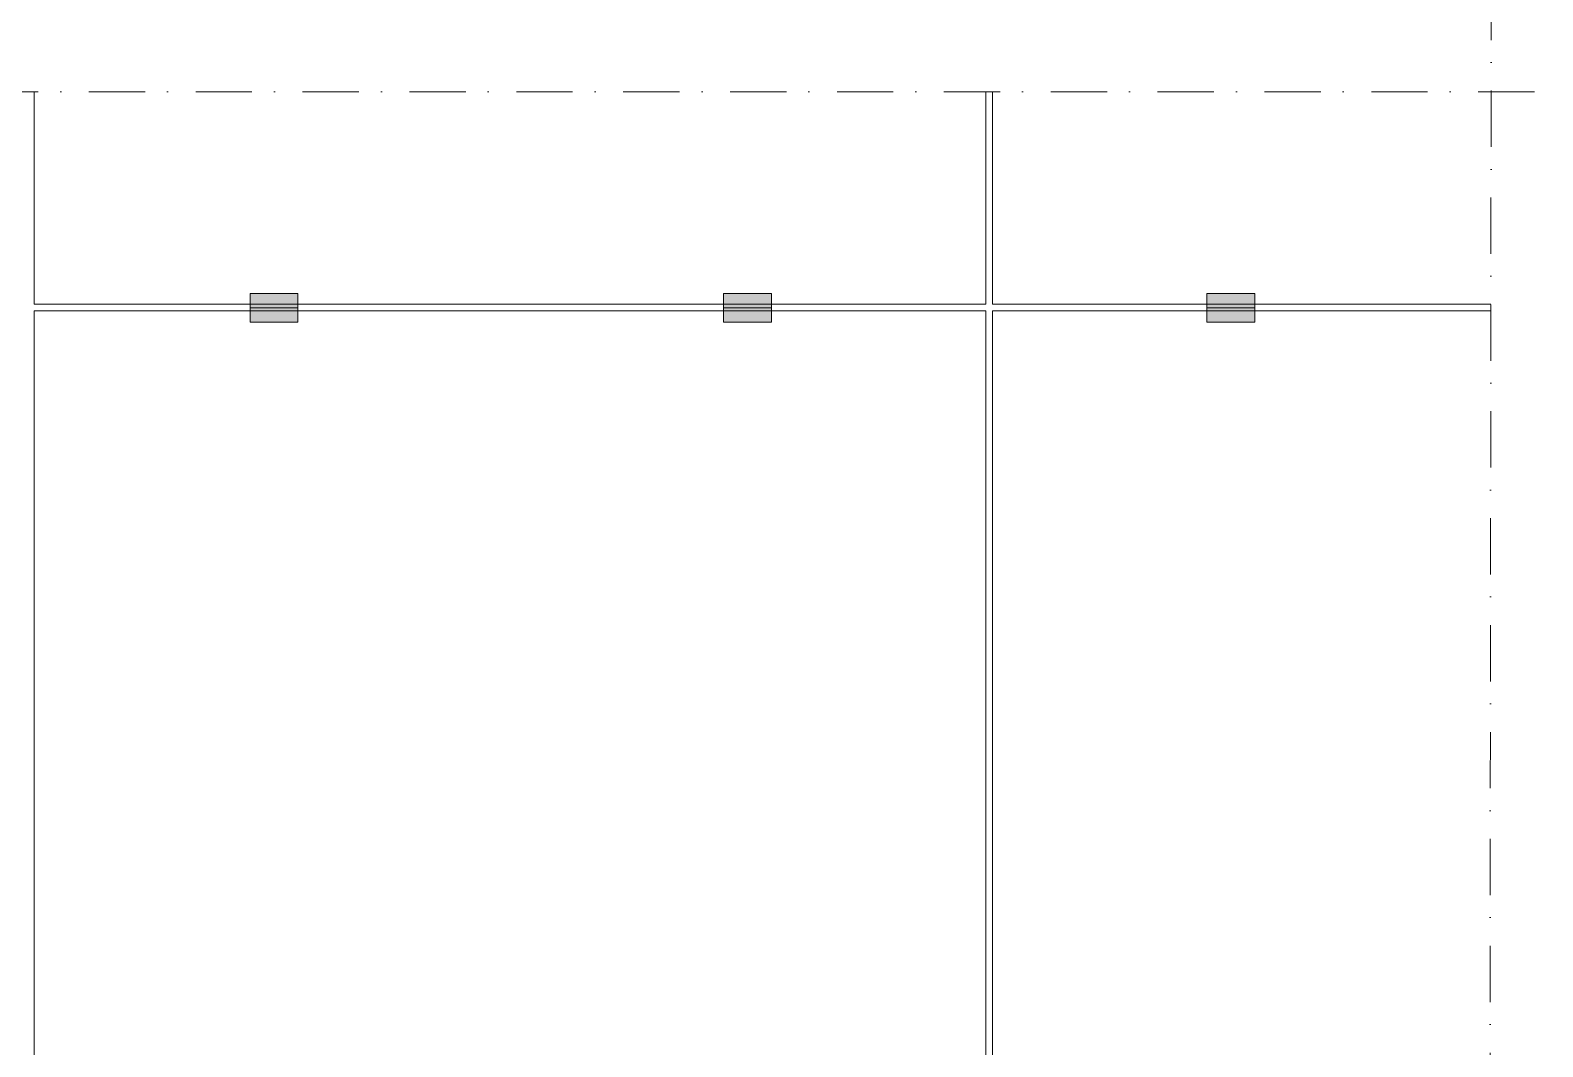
# Model space of a CAD drawing. Extents: x -106823 to -42801, y 48734 to 74234.
# Drawn here: x -64650 to -55163, y 61484 to 67859 of the extents above; entities that cross this region are included whole.
import ezdxf

# ---------------------------------------------------------------- set-up
doc = ezdxf.new("R2010")
doc.units = 0
doc.header["$MEASUREMENT"] = 0
doc.linetypes.add('Dot & Dashed', pattern=[670.277762, 352.777767, -176.388884, 0, -141.111112])
doc.layers.add('2D Drafting - General_Pen_No__2', color=7, linetype='Continuous', lineweight=15, true_color=0x7f7f7f)
doc.layers.add('2D Drafting - General_Pen_No__62', color=7, linetype='Continuous', lineweight=20, true_color=0xaaaaaa)

msp = doc.modelspace()

# ---------------------------------------------------------------- hatches: boundary and pattern name
at = {"layer": '2D Drafting - General_Pen_No__62', "linetype": 'Continuous'}
for points in [[(-63271.48, 66117.26), (-62971.48, 66117.26), (-62971.48, 66207.26), (-63271.48, 66207.26)], [(-60001.48, 66117.26), (-60301.48, 66117.26), (-60301.48, 66207.26), (-60001.48, 66207.26)], [(-57269.7, 66117.26), (-56969.7, 66117.26), (-56969.7, 66207.26), (-57269.7, 66207.26)], [(-63271.48, 66027.26), (-62971.48, 66027.26), (-62971.48, 66117.26), (-63271.48, 66117.26)], [(-60001.48, 66027.26), (-60301.48, 66027.26), (-60301.48, 66117.26), (-60001.48, 66117.26)], [(-57269.7, 66027.26), (-56969.7, 66027.26), (-56969.7, 66117.26), (-57269.7, 66117.26)]]:
    msp.add_hatch(color=256, dxfattribs=at).paths.add_polyline_path(points, flags=0)

# ---------------------------------------------------------------- linework, layer by layer
at = {"layer": '2D Drafting - General_Pen_No__2', "linetype": 'Dot & Dashed'}
for p, q in [((-55503.53, 52379.01), (-55483.56, 70626.69)), ((-51862.74, 67472.76), (-73249.29, 67472.76))]:
    msp.add_line(p, q, dxfattribs=at)
at = {"layer": '2D Drafting - General_Pen_No__2', "linetype": 'Continuous'}
for p, q in [((-64625.38, 66140.13), (-64625.38, 67472.76)), ((-58655.38, 67472.76), (-58655.38, 66140.13)), ((-58615.38, 66140.13), (-58615.38, 67472.76)), ((-64625.38, 66140.13), (-58655.38, 66140.13)), ((-58615.38, 66140.13), (-55488.43, 66140.13)), ((-64625.38, 54130.13), (-64625.38, 66100.13)), ((-64625.38, 66100.13), (-58655.38, 66100.13)), ((-58655.38, 66100.13), (-58655.38, 54130.13)), ((-58615.38, 54130.13), (-58615.38, 66100.13)), ((-58615.38, 66100.13), (-55488.47, 66100.13))]:
    msp.add_line(p, q, dxfattribs=at)
at = {"layer": '2D Drafting - General_Pen_No__2', "linetype": 'Continuous', "flags": 128}
for points in [[(-63271.48, 66117.26), (-62971.48, 66117.26), (-62971.48, 66207.26), (-63271.48, 66207.26)], [(-60001.48, 66117.26), (-60301.48, 66117.26), (-60301.48, 66207.26), (-60001.48, 66207.26)], [(-57269.7, 66117.26), (-56969.7, 66117.26), (-56969.7, 66207.26), (-57269.7, 66207.26)], [(-63271.48, 66027.26), (-62971.48, 66027.26), (-62971.48, 66117.26), (-63271.48, 66117.26)], [(-60001.48, 66027.26), (-60301.48, 66027.26), (-60301.48, 66117.26), (-60001.48, 66117.26)], [(-57269.7, 66027.26), (-56969.7, 66027.26), (-56969.7, 66117.26), (-57269.7, 66117.26)]]:
    msp.add_lwpolyline(points, close=True, dxfattribs=at)

doc.saveas('drawing.dxf')
